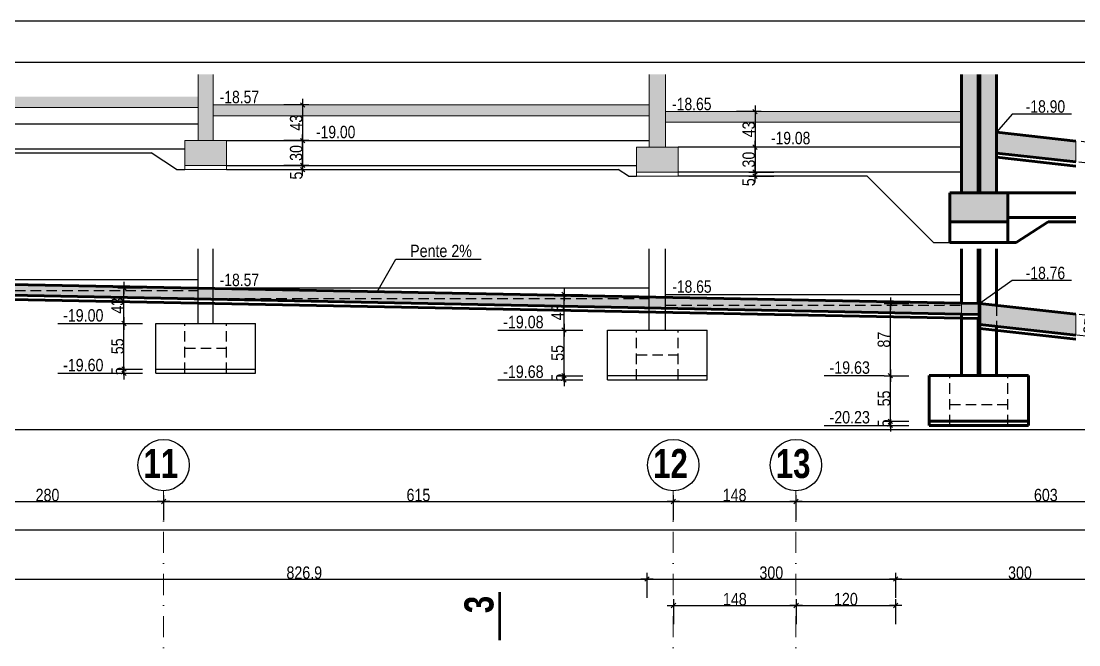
# Model space of a CAD drawing. Header units: centimetres. Extents: x -40 to 58779, y 2083 to 6283.
# Drawn here: x 53607 to 54883, y 5530 to 6283 of the extents above; entities that cross this region are included whole.
import ezdxf
from ezdxf.enums import TextEntityAlignment as Align

# ---------------------------------------------------------------- set-up
doc = ezdxf.new("R2010")
doc.units = ezdxf.units.CM
doc.header["$PDMODE"] = 1
doc.header["$PDSIZE"] = -2
doc.linetypes.add('CACHEX2', pattern=[19.05, 12.7, -6.35])
doc.linetypes.add('TIRETPTX2', pattern=[50.8, 25.4, -12.7, 0, -12.7])
for name, color, linetype in [('01_cote_gen', 4, 'Continuous'), ('01_linteaux', 2, 'Continuous'), ('01_poch_BN', 9, 'Continuous'), ('01_texte', 230, 'Continuous'), ('AA_COTES', 2, 'Continuous')]:
    doc.layers.add(name, color=color, linetype=linetype)
doc.layers.add('01_murs_coup', color=5, linetype='Continuous', lineweight=60)
doc.layers.add('01_tram_axes', color=2, linetype='TIRETPTX2', lineweight=9)
doc.styles.add('Arial Narrow', font='ARIALN.TTF')
doc.styles.add('impact', font='impact.ttf')
doc.styles.add('MATTE_TXT', font='arial.ttf')
doc.styles.add('STYLE2', font='ARIALN.TTF')
doc.dimstyles.new('JB50', dxfattribs={"dimscale": 0.1, "dimtxt": 150, "dimasz": 15, "dimexe": 0.1, "dimexo": 0.1, "dimgap": 0.09, "dimtad": 1, "dimdec": 1, "dimdsep": 46, "dimtxsty": 'STYLE2', "dimblk1": 'BOND_G', "dimblk2": 'BOND_D', "dimsah": 1, "dimcen": 1.5, "dimdle": 0.01, "dimse1": 1, "dimse2": 1, "dimclrd": 4, "dimclre": 2, "dimclrt": 6, "dimazin": 2, "dimtfac": 2.333333, "dimtdec": 1, "dimtix": 1, "dimtmove": 2, "dimatfit": 3, "dimldrblk": 'BOND_G', "dimfxl": 1, "dimtolj": 1, "dimtzin": 0, "dimarcsym": 0})

# ---------------------------------------------------------------- blocks, each defined once
blk = doc.blocks.new('BOND_G')
at = {"layer": 'AA_COTES', "color": 0}
for p, q in [((0, -5), (0, 15)), ((5, 0), (-5, 0)), ((1.77, 1.77), (-1.77, -1.77))]:
    blk.add_line(p, q, dxfattribs=at)
blk = doc.blocks.new('BOND_D')
at = {"layer": 'AA_COTES', "color": 0}
for p, q in [((5, 0), (-5, 0)), ((-1.77, -1.77), (1.77, 1.77)), ((0, 5), (0, -15))]:
    blk.add_line(p, q, dxfattribs=at)
blk = doc.blocks.new('*D1474')
at = {"layer": '01_cote_gen', "color": 4, "lineweight": -2, "transparency": 16777216}
blk.add_line((54395.4, 5703), (54540.4, 5703), dxfattribs=at)
at = {"layer": 'Defpoints', "color": 0, "lineweight": 0, "transparency": 16777216}
for p in [(54541.9, 5703), (54393.9, 5670.6), (54541.9, 5670.6)]:
    blk.add_point(p, dxfattribs=at)
at = {"layer": '01_cote_gen', "color": 4, "lineweight": -2, "transparency": 16777216, "xscale": 1.5, "yscale": 1.5, "zscale": 1.5, "rotation": 180}
blk.add_blockref('BOND_G', (54393.9, 5703), dxfattribs=at)
at = {"layer": '01_cote_gen', "color": 4, "lineweight": -2, "transparency": 16777216, "xscale": 1.5, "yscale": 1.5, "zscale": 1.5}
blk.add_blockref('BOND_D', (54541.9, 5703), dxfattribs=at)
at = {"layer": '01_cote_gen', "color": 6, "transparency": 16777216, "insert": (54467.9, 5710.7), "char_height": 15, "attachment_point": 5, "style": 'STYLE2'}
blk.add_mtext('\\A1;148', dxfattribs=at)
blk = doc.blocks.new('*D1475')
at = {"layer": '01_cote_gen', "color": 4, "lineweight": -2, "transparency": 16777216}
blk.add_line((53780.4, 5703), (54392.4, 5703), dxfattribs=at)
at = {"layer": 'Defpoints', "color": 0, "lineweight": 0, "transparency": 16777216}
for p in [(54393.9, 5703), (53778.9, 5623.7), (54393.9, 5600.1)]:
    blk.add_point(p, dxfattribs=at)
at = {"layer": '01_cote_gen', "color": 4, "lineweight": -2, "transparency": 16777216, "xscale": 1.5, "yscale": 1.5, "zscale": 1.5, "rotation": 180}
blk.add_blockref('BOND_G', (53778.9, 5703), dxfattribs=at)
at = {"layer": '01_cote_gen', "color": 4, "lineweight": -2, "transparency": 16777216, "xscale": 1.5, "yscale": 1.5, "zscale": 1.5}
blk.add_blockref('BOND_D', (54393.9, 5703), dxfattribs=at)
at = {"layer": '01_cote_gen', "color": 6, "transparency": 16777216, "insert": (54086.4, 5710.7), "char_height": 15, "attachment_point": 5, "style": 'STYLE2'}
blk.add_mtext('\\A1;615', dxfattribs=at)
blk = doc.blocks.new('*D1476')
at = {"layer": '01_cote_gen', "color": 4, "lineweight": -2, "transparency": 16777216}
blk.add_line((53500.4, 5703), (53777.4, 5703), dxfattribs=at)
at = {"layer": 'Defpoints', "color": 0, "lineweight": 0, "transparency": 16777216}
for p in [(53778.9, 5703), (53498.9, 5628.5), (53778.9, 5628.5)]:
    blk.add_point(p, dxfattribs=at)
at = {"layer": '01_cote_gen', "color": 4, "lineweight": -2, "transparency": 16777216, "xscale": 1.5, "yscale": 1.5, "zscale": 1.5, "rotation": 180}
blk.add_blockref('BOND_G', (53498.9, 5703), dxfattribs=at)
at = {"layer": '01_cote_gen', "color": 4, "lineweight": -2, "transparency": 16777216, "xscale": 1.5, "yscale": 1.5, "zscale": 1.5}
blk.add_blockref('BOND_D', (53778.9, 5703), dxfattribs=at)
at = {"layer": '01_cote_gen', "color": 6, "transparency": 16777216, "insert": (53638.9, 5710.7), "char_height": 15, "attachment_point": 5, "style": 'STYLE2'}
blk.add_mtext('\\A1;280', dxfattribs=at)
blk = doc.blocks.new('*D1479')
at = {"layer": '01_cote_gen', "color": 4, "lineweight": -2, "transparency": 16777216}
blk.add_line((54543.4, 5703), (55143.4, 5703), dxfattribs=at)
at = {"layer": 'Defpoints', "color": 0, "lineweight": 0, "transparency": 16777216}
for p in [(55144.9, 5703), (55144.9, 5703), (54541.9, 5680.5)]:
    blk.add_point(p, dxfattribs=at)
at = {"layer": '01_cote_gen', "color": 4, "lineweight": -2, "transparency": 16777216, "xscale": 1.5, "yscale": 1.5, "zscale": 1.5, "rotation": 180}
blk.add_blockref('BOND_G', (54541.9, 5703), dxfattribs=at)
at = {"layer": '01_cote_gen', "color": 4, "lineweight": -2, "transparency": 16777216, "xscale": 1.5, "yscale": 1.5, "zscale": 1.5}
blk.add_blockref('BOND_D', (55144.9, 5703), dxfattribs=at)
at = {"layer": '01_cote_gen', "color": 6, "transparency": 16777216, "insert": (54843.4, 5710.7), "char_height": 15, "attachment_point": 5, "style": 'STYLE2'}
blk.add_mtext('\\A1;603', dxfattribs=at)
blk = doc.blocks.new('*D1487')
at = {"layer": '01_cote_gen', "color": 4, "lineweight": -2, "transparency": 16777216}
blk.add_line((51553.7, 5668.6), (55151.4, 5668.6), dxfattribs=at)
at = {"layer": 'Defpoints', "color": 0, "lineweight": 0, "transparency": 16777216}
for p in [(55152.9, 5668.6), (51552.2, 5480.7), (55152.9, 5479.6)]:
    blk.add_point(p, dxfattribs=at)
at = {"layer": '01_cote_gen', "color": 4, "lineweight": -2, "transparency": 16777216, "xscale": 1.5, "yscale": 1.5, "zscale": 1.5, "rotation": 180}
blk.add_blockref('BOND_G', (51552.2, 5668.6), dxfattribs=at)
at = {"layer": '01_cote_gen', "color": 4, "lineweight": -2, "transparency": 16777216, "xscale": 1.5, "yscale": 1.5, "zscale": 1.5}
blk.add_blockref('BOND_D', (55152.9, 5668.6), dxfattribs=at)
at = {"layer": '01_cote_gen', "color": 6, "lineweight": 0, "transparency": 16777216, "insert": (53352.5, 5676.3), "char_height": 15, "attachment_point": 5, "style": 'STYLE2'}
blk.add_mtext('\\A1;3600.7', dxfattribs=at)
blk = doc.blocks.new('*D1510')
at = {"layer": '01_cote_gen', "color": 4, "lineweight": -2, "transparency": 16777216}
blk.add_line((53536.8, 5609.3), (54360.7, 5609.3), dxfattribs=at)
at = {"layer": 'Defpoints', "color": 0, "lineweight": 0, "transparency": 16777216}
for p in [(54362.2, 5609.3), (53535.3, 5431.1), (54362.2, 5396.5)]:
    blk.add_point(p, dxfattribs=at)
at = {"layer": '01_cote_gen', "color": 4, "lineweight": -2, "transparency": 16777216, "xscale": 1.5, "yscale": 1.5, "zscale": 1.5, "rotation": 180}
blk.add_blockref('BOND_G', (53535.3, 5609.3), dxfattribs=at)
at = {"layer": '01_cote_gen', "color": 4, "lineweight": -2, "transparency": 16777216, "xscale": 1.5, "yscale": 1.5, "zscale": 1.5}
blk.add_blockref('BOND_D', (54362.2, 5609.3), dxfattribs=at)
at = {"layer": '01_cote_gen', "color": 6, "transparency": 16777216, "insert": (53948.7, 5617), "char_height": 15, "attachment_point": 5, "style": 'STYLE2'}
blk.add_mtext('\\A1;826.9', dxfattribs=at)
blk = doc.blocks.new('*D1511')
at = {"layer": '01_cote_gen', "color": 4, "lineweight": -2, "transparency": 16777216}
blk.add_line((54363.7, 5609.3), (54660.7, 5609.3), dxfattribs=at)
at = {"layer": 'Defpoints', "color": 0, "lineweight": 0, "transparency": 16777216}
for p in [(54362.2, 5618.6), (54662.2, 5609.3), (54662.2, 5448.5)]:
    blk.add_point(p, dxfattribs=at)
at = {"layer": '01_cote_gen', "color": 4, "lineweight": -2, "transparency": 16777216, "xscale": 1.5, "yscale": 1.5, "zscale": 1.5, "rotation": 180}
blk.add_blockref('BOND_G', (54362.2, 5609.3), dxfattribs=at)
at = {"layer": '01_cote_gen', "color": 4, "lineweight": -2, "transparency": 16777216, "xscale": 1.5, "yscale": 1.5, "zscale": 1.5}
blk.add_blockref('BOND_D', (54662.2, 5609.3), dxfattribs=at)
at = {"layer": '01_cote_gen', "color": 6, "transparency": 16777216, "insert": (54512.2, 5617), "char_height": 15, "attachment_point": 5, "style": 'STYLE2'}
blk.add_mtext('\\A1;300', dxfattribs=at)
blk = doc.blocks.new('*D1512')
at = {"layer": '01_cote_gen', "color": 4, "lineweight": -2, "transparency": 16777216}
blk.add_line((54663.7, 5609.3), (54960.7, 5609.3), dxfattribs=at)
at = {"layer": 'Defpoints', "color": 0, "lineweight": 0, "transparency": 16777216}
for p in [(54662.2, 5618.7), (54962.2, 5609.3), (54962.2, 5425.5)]:
    blk.add_point(p, dxfattribs=at)
at = {"layer": '01_cote_gen', "color": 4, "lineweight": -2, "transparency": 16777216, "xscale": 1.5, "yscale": 1.5, "zscale": 1.5, "rotation": 180}
blk.add_blockref('BOND_G', (54662.2, 5609.3), dxfattribs=at)
at = {"layer": '01_cote_gen', "color": 4, "lineweight": -2, "transparency": 16777216, "xscale": 1.5, "yscale": 1.5, "zscale": 1.5}
blk.add_blockref('BOND_D', (54962.2, 5609.3), dxfattribs=at)
at = {"layer": '01_cote_gen', "color": 6, "transparency": 16777216, "insert": (54812.2, 5617), "char_height": 15, "attachment_point": 5, "style": 'STYLE2'}
blk.add_mtext('\\A1;300', dxfattribs=at)
blk = doc.blocks.new('*D1513')
at = {"layer": '01_cote_gen', "color": 4, "lineweight": -2, "transparency": 16777216}
blk.add_line((54395.7, 5577.4), (54540.7, 5577.4), dxfattribs=at)
at = {"layer": 'Defpoints', "color": 0, "lineweight": 0, "transparency": 16777216}
for p in [(54542.2, 5577.4), (54394.2, 5574.7), (54542.2, 5565.2)]:
    blk.add_point(p, dxfattribs=at)
at = {"layer": '01_cote_gen', "color": 4, "lineweight": -2, "transparency": 16777216, "xscale": 1.5, "yscale": 1.5, "zscale": 1.5, "rotation": 180}
blk.add_blockref('BOND_G', (54394.2, 5577.4), dxfattribs=at)
at = {"layer": '01_cote_gen', "color": 4, "lineweight": -2, "transparency": 16777216, "xscale": 1.5, "yscale": 1.5, "zscale": 1.5}
blk.add_blockref('BOND_D', (54542.2, 5577.4), dxfattribs=at)
at = {"layer": '01_cote_gen', "color": 6, "transparency": 16777216, "insert": (54468.2, 5585), "char_height": 15, "attachment_point": 5, "style": 'STYLE2'}
blk.add_mtext('\\A1;148', dxfattribs=at)
blk = doc.blocks.new('*D1514')
at = {"layer": '01_cote_gen', "color": 4, "lineweight": -2, "transparency": 16777216}
blk.add_line((54543.7, 5577.4), (54660.7, 5577.4), dxfattribs=at)
at = {"layer": 'Defpoints', "color": 0, "lineweight": 0, "transparency": 16777216}
for p in [(54662.2, 5577.4), (54542.2, 5566.5), (54662.2, 5566.5)]:
    blk.add_point(p, dxfattribs=at)
at = {"layer": '01_cote_gen', "color": 4, "lineweight": -2, "transparency": 16777216, "xscale": 1.5, "yscale": 1.5, "zscale": 1.5, "rotation": 180}
blk.add_blockref('BOND_G', (54542.2, 5577.4), dxfattribs=at)
at = {"layer": '01_cote_gen', "color": 4, "lineweight": -2, "transparency": 16777216, "xscale": 1.5, "yscale": 1.5, "zscale": 1.5}
blk.add_blockref('BOND_D', (54662.2, 5577.4), dxfattribs=at)
at = {"layer": '01_cote_gen', "color": 6, "transparency": 16777216, "insert": (54602.2, 5585), "char_height": 15, "attachment_point": 5, "style": 'STYLE2'}
blk.add_mtext('\\A1;120', dxfattribs=at)
blk = doc.blocks.new('*D1914')
at = {"layer": '01_cote_gen', "color": 4, "lineweight": -2, "ltscale": 0.2, "transparency": 16777216}
blk.add_line((54905.6, 5924.7), (54903.2, 5902.9), dxfattribs=at)
at = {"layer": 'Defpoints', "color": 0, "lineweight": 0, "ltscale": 0.2, "transparency": 16777216}
for p in [(54864.8, 5930.8), (54862, 5905.9), (54903, 5901.4)]:
    blk.add_point(p, dxfattribs=at)
at = {"layer": '01_cote_gen', "color": 4, "lineweight": -2, "ltscale": 0.2, "transparency": 16777216, "xscale": 1.5, "yscale": 1.5, "zscale": 1.5}
for name, p, rotation in [('BOND_G', (54905.8, 5926.2), 83.69581806512765), ('BOND_D', (54903, 5901.4), 263.6958180651276)]:
    blk.add_blockref(name, p, dxfattribs=dict(at, rotation=rotation))
at = {"layer": '01_cote_gen', "color": 6, "lineweight": 0, "ltscale": 0.2, "transparency": 16777216, "insert": (54896.8, 5914.7), "char_height": 15, "attachment_point": 5, "rotation": 83.6958, "style": 'STYLE2'}
blk.add_mtext('\\A1;25', dxfattribs=at)
blk = doc.blocks.new('*D1897')
at = {"layer": '01_cote_gen', "color": 4, "lineweight": -2, "ltscale": 0.2, "transparency": 16777216}
blk.add_line((54655.8, 5856.4), (54655.8, 5940.4), dxfattribs=at)
at = {"layer": 'Defpoints', "color": 0, "lineweight": 0, "ltscale": 0.2, "transparency": 16777216}
for p in [(54655.8, 5941.9), (54751.7, 5941.9), (54682.1, 5854.9)]:
    blk.add_point(p, dxfattribs=at)
at = {"layer": '01_cote_gen', "color": 4, "lineweight": -2, "ltscale": 0.2, "transparency": 16777216, "xscale": 1.5, "yscale": 1.5, "zscale": 1.5}
for name, p, rotation in [('BOND_D', (54655.8, 5941.9), 90), ('BOND_G', (54655.8, 5854.9), 270)]:
    blk.add_blockref(name, p, dxfattribs=dict(at, rotation=rotation))
at = {"layer": '01_cote_gen', "color": 6, "lineweight": 0, "ltscale": 0.2, "transparency": 16777216, "insert": (54648.1, 5898.4), "char_height": 15, "attachment_point": 5, "rotation": 90, "style": 'STYLE2'}
blk.add_mtext('\\A1;87', dxfattribs=at)
blk = doc.blocks.new('*D1898')
at = {"layer": '01_cote_gen', "color": 4, "lineweight": -2, "ltscale": 0.2, "transparency": 16777216}
blk.add_line((54655.8, 5801.4), (54655.8, 5853.4), dxfattribs=at)
at = {"layer": 'Defpoints', "color": 0, "lineweight": 0, "ltscale": 0.2, "transparency": 16777216}
for p in [(54655.8, 5854.9), (54671.8, 5854.9), (54682.1, 5799.9)]:
    blk.add_point(p, dxfattribs=at)
at = {"layer": '01_cote_gen', "color": 4, "lineweight": -2, "ltscale": 0.2, "transparency": 16777216, "xscale": 1.5, "yscale": 1.5, "zscale": 1.5}
for name, p, rotation in [('BOND_D', (54655.8, 5854.9), 90), ('BOND_G', (54655.8, 5799.9), 270)]:
    blk.add_blockref(name, p, dxfattribs=dict(at, rotation=rotation))
at = {"layer": '01_cote_gen', "color": 6, "lineweight": 0, "ltscale": 0.2, "transparency": 16777216, "insert": (54648.2, 5827.4), "char_height": 15, "attachment_point": 5, "rotation": 90, "style": 'STYLE2'}
blk.add_mtext('\\A1;55', dxfattribs=at)
blk = doc.blocks.new('*D1899')
at = {"layer": '01_cote_gen', "color": 4, "lineweight": -2, "ltscale": 0.2, "transparency": 16777216}
for p, q in [((54655.8, 5801.4), (54655.8, 5802.9)), ((54655.8, 5799.9), (54655.8, 5794.9)), ((54655.8, 5793.4), (54655.8, 5791.9))]:
    blk.add_line(p, q, dxfattribs=at)
at = {"layer": 'Defpoints', "color": 0, "lineweight": 0, "ltscale": 0.2, "transparency": 16777216}
for p in [(54655.8, 5794.9), (54702.7, 5799.9), (54702.7, 5794.9)]:
    blk.add_point(p, dxfattribs=at)
at = {"layer": '01_cote_gen', "color": 4, "lineweight": -2, "ltscale": 0.2, "transparency": 16777216, "xscale": 1.5, "yscale": 1.5, "zscale": 1.5}
for name, p, rotation in [('BOND_G', (54655.8, 5799.9), 270), ('BOND_D', (54655.8, 5794.9), 90)]:
    blk.add_blockref(name, p, dxfattribs=dict(at, rotation=rotation))
at = {"layer": '01_cote_gen', "color": 6, "lineweight": 0, "ltscale": 0.2, "transparency": 16777216, "insert": (54648.2, 5797.4), "char_height": 15, "attachment_point": 5, "rotation": 90, "style": 'STYLE2'}
blk.add_mtext('\\A1;5', dxfattribs=at)
blk = doc.blocks.new('*D1908')
at = {"layer": '01_cote_gen', "color": 4, "lineweight": -2, "ltscale": 0.2, "transparency": 16777216}
blk.add_line((53731.1, 5919.4), (53731.1, 5959.4), dxfattribs=at)
at = {"layer": 'Defpoints', "color": 0, "lineweight": 0, "ltscale": 0.2, "transparency": 16777216}
for p in [(53731.1, 5960.9), (53913.2, 5960.9), (53846.9, 5917.9)]:
    blk.add_point(p, dxfattribs=at)
at = {"layer": '01_cote_gen', "color": 4, "lineweight": -2, "ltscale": 0.2, "transparency": 16777216, "xscale": 1.5, "yscale": 1.5, "zscale": 1.5}
for name, p, rotation in [('BOND_D', (53731.1, 5960.9), 90), ('BOND_G', (53731.1, 5917.9), 270)]:
    blk.add_blockref(name, p, dxfattribs=dict(at, rotation=rotation))
at = {"layer": '01_cote_gen', "color": 6, "lineweight": 0, "ltscale": 0.2, "transparency": 16777216, "insert": (53723.4, 5939.4), "char_height": 15, "attachment_point": 5, "rotation": 90, "style": 'STYLE2'}
blk.add_mtext('\\A1;43', dxfattribs=at)
blk = doc.blocks.new('*D1909')
at = {"layer": '01_cote_gen', "color": 4, "lineweight": -2, "ltscale": 0.2, "transparency": 16777216}
blk.add_line((53731.1, 5864.4), (53731.1, 5916.4), dxfattribs=at)
at = {"layer": 'Defpoints', "color": 0, "lineweight": 0, "ltscale": 0.2, "transparency": 16777216}
for p in [(53731.1, 5917.9), (53769.7, 5917.9), (53769.7, 5862.9)]:
    blk.add_point(p, dxfattribs=at)
at = {"layer": '01_cote_gen', "color": 4, "lineweight": -2, "ltscale": 0.2, "transparency": 16777216, "xscale": 1.5, "yscale": 1.5, "zscale": 1.5}
for name, p, rotation in [('BOND_D', (53731.1, 5917.9), 90), ('BOND_G', (53731.1, 5862.9), 270)]:
    blk.add_blockref(name, p, dxfattribs=dict(at, rotation=rotation))
at = {"layer": '01_cote_gen', "color": 6, "lineweight": 0, "ltscale": 0.2, "transparency": 16777216, "insert": (53723.4, 5890.4), "char_height": 15, "attachment_point": 5, "rotation": 90, "style": 'STYLE2'}
blk.add_mtext('\\A1;55', dxfattribs=at)
blk = doc.blocks.new('*D1910')
at = {"layer": '01_cote_gen', "color": 4, "lineweight": -2, "ltscale": 0.2, "transparency": 16777216}
for p, q in [((53731.1, 5864.4), (53731.1, 5865.9)), ((53731.1, 5862.9), (53731.1, 5857.9)), ((53731.1, 5856.4), (53731.1, 5854.9))]:
    blk.add_line(p, q, dxfattribs=at)
at = {"layer": 'Defpoints', "color": 0, "lineweight": 0, "ltscale": 0.2, "transparency": 16777216}
for p in [(53731.1, 5857.9), (53769.7, 5862.9), (53769.7, 5857.9)]:
    blk.add_point(p, dxfattribs=at)
at = {"layer": '01_cote_gen', "color": 4, "lineweight": -2, "ltscale": 0.2, "transparency": 16777216, "xscale": 1.5, "yscale": 1.5, "zscale": 1.5}
for name, p, rotation in [('BOND_G', (53731.1, 5862.9), 270), ('BOND_D', (53731.1, 5857.9), 90)]:
    blk.add_blockref(name, p, dxfattribs=dict(at, rotation=rotation))
at = {"layer": '01_cote_gen', "color": 6, "lineweight": 0, "ltscale": 0.2, "transparency": 16777216, "insert": (53723.4, 5860.4), "char_height": 15, "attachment_point": 5, "rotation": 90, "style": 'STYLE2'}
blk.add_mtext('\\A1;5', dxfattribs=at)
blk = doc.blocks.new('*D1911')
at = {"layer": '01_cote_gen', "color": 4, "lineweight": -2, "ltscale": 0.2, "transparency": 16777216}
blk.add_line((54262.1, 5911.4), (54262.1, 5951.4), dxfattribs=at)
at = {"layer": 'Defpoints', "color": 0, "lineweight": 0, "ltscale": 0.2, "transparency": 16777216}
for p in [(54262.1, 5952.9), (54384.7, 5952.9), (54410.1, 5909.9)]:
    blk.add_point(p, dxfattribs=at)
at = {"layer": '01_cote_gen', "color": 4, "lineweight": -2, "ltscale": 0.2, "transparency": 16777216, "xscale": 1.5, "yscale": 1.5, "zscale": 1.5}
for name, p, rotation in [('BOND_D', (54262.1, 5952.9), 90), ('BOND_G', (54262.1, 5909.9), 270)]:
    blk.add_blockref(name, p, dxfattribs=dict(at, rotation=rotation))
at = {"layer": '01_cote_gen', "color": 6, "lineweight": 0, "ltscale": 0.2, "transparency": 16777216, "insert": (54254.4, 5931.4), "char_height": 15, "attachment_point": 5, "rotation": 90, "style": 'STYLE2'}
blk.add_mtext('\\A1;43', dxfattribs=at)
blk = doc.blocks.new('*D1912')
at = {"layer": '01_cote_gen', "color": 4, "lineweight": -2, "ltscale": 0.2, "transparency": 16777216}
blk.add_line((54262.1, 5856.4), (54262.1, 5908.4), dxfattribs=at)
at = {"layer": 'Defpoints', "color": 0, "lineweight": 0, "ltscale": 0.2, "transparency": 16777216}
for p in [(54262.1, 5909.9), (54314.7, 5909.9), (54314.7, 5854.9)]:
    blk.add_point(p, dxfattribs=at)
at = {"layer": '01_cote_gen', "color": 4, "lineweight": -2, "ltscale": 0.2, "transparency": 16777216, "xscale": 1.5, "yscale": 1.5, "zscale": 1.5}
for name, p, rotation in [('BOND_D', (54262.1, 5909.9), 90), ('BOND_G', (54262.1, 5854.9), 270)]:
    blk.add_blockref(name, p, dxfattribs=dict(at, rotation=rotation))
at = {"layer": '01_cote_gen', "color": 6, "lineweight": 0, "ltscale": 0.2, "transparency": 16777216, "insert": (54254.4, 5882.4), "char_height": 15, "attachment_point": 5, "rotation": 90, "style": 'STYLE2'}
blk.add_mtext('\\A1;55', dxfattribs=at)
blk = doc.blocks.new('*D1913')
at = {"layer": '01_cote_gen', "color": 4, "lineweight": -2, "ltscale": 0.2, "transparency": 16777216}
for p, q in [((54262.1, 5856.4), (54262.1, 5857.9)), ((54262.1, 5854.9), (54262.1, 5849.9)), ((54262.1, 5848.4), (54262.1, 5846.9))]:
    blk.add_line(p, q, dxfattribs=at)
at = {"layer": 'Defpoints', "color": 0, "lineweight": 0, "ltscale": 0.2, "transparency": 16777216}
for p in [(54262.1, 5849.9), (54324.8, 5854.9), (54324.8, 5849.9)]:
    blk.add_point(p, dxfattribs=at)
at = {"layer": '01_cote_gen', "color": 4, "lineweight": -2, "ltscale": 0.2, "transparency": 16777216, "xscale": 1.5, "yscale": 1.5, "zscale": 1.5}
for name, p, rotation in [('BOND_G', (54262.1, 5854.9), 270), ('BOND_D', (54262.1, 5849.9), 90)]:
    blk.add_blockref(name, p, dxfattribs=dict(at, rotation=rotation))
at = {"layer": '01_cote_gen', "color": 6, "lineweight": 0, "ltscale": 0.2, "transparency": 16777216, "insert": (54254.4, 5852.4), "char_height": 15, "attachment_point": 5, "rotation": 90, "style": 'STYLE2'}
blk.add_mtext('\\A1;5', dxfattribs=at)
blk = doc.blocks.new('*D1906')
at = {"layer": '01_cote_gen', "color": 4, "lineweight": -2, "ltscale": 0.2, "transparency": 16777216}
blk.add_line((54908.1, 6133.6), (54905.7, 6111.7), dxfattribs=at)
at = {"layer": 'Defpoints', "color": 0, "lineweight": 0, "ltscale": 0.2, "transparency": 16777216}
for p in [(54867.3, 6139.6), (54864.6, 6114.7), (54905.6, 6110.2)]:
    blk.add_point(p, dxfattribs=at)
at = {"layer": '01_cote_gen', "color": 4, "lineweight": -2, "ltscale": 0.2, "transparency": 16777216, "xscale": 1.5, "yscale": 1.5, "zscale": 1.5}
for name, p, rotation in [('BOND_G', (54908.3, 6135), 83.69581806512765), ('BOND_D', (54905.6, 6110.2), 263.6958180651276)]:
    blk.add_blockref(name, p, dxfattribs=dict(at, rotation=rotation))
at = {"layer": '01_cote_gen', "color": 6, "lineweight": 0, "ltscale": 0.2, "transparency": 16777216, "insert": (54899.3, 6123.5), "char_height": 15, "attachment_point": 5, "rotation": 83.6958, "style": 'STYLE2'}
blk.add_mtext('\\A1;25', dxfattribs=at)
blk = doc.blocks.new('*D1907')
at = {"layer": '01_cote_gen', "color": 4, "lineweight": -2, "ltscale": 0.2, "transparency": 16777216}
blk.add_line((54492.6, 6172.3), (54492.6, 6132.3), dxfattribs=at)
at = {"layer": 'Defpoints', "color": 0, "lineweight": 0, "ltscale": 0.2, "transparency": 16777216}
for p in [(54501.9, 6173.8), (54492.6, 6130.8), (54501.9, 6130.8)]:
    blk.add_point(p, dxfattribs=at)
at = {"layer": '01_cote_gen', "color": 4, "lineweight": -2, "ltscale": 0.2, "transparency": 16777216, "xscale": 1.5, "yscale": 1.5, "zscale": 1.5}
for name, p, rotation in [('BOND_G', (54492.6, 6173.8), 90), ('BOND_D', (54492.6, 6130.8), 270)]:
    blk.add_blockref(name, p, dxfattribs=dict(at, rotation=rotation))
at = {"layer": '01_cote_gen', "color": 6, "lineweight": 0, "ltscale": 0.2, "transparency": 16777216, "insert": (54485, 6152.3), "char_height": 15, "attachment_point": 5, "rotation": 90, "style": 'STYLE2'}
blk.add_mtext('\\A1;43', dxfattribs=at)
blk = doc.blocks.new('*D1916')
at = {"layer": '01_cote_gen', "color": 4, "lineweight": -2, "ltscale": 0.2, "transparency": 16777216}
blk.add_line((54492.6, 6129.3), (54492.6, 6102.3), dxfattribs=at)
at = {"layer": 'Defpoints', "color": 0, "lineweight": 0, "ltscale": 0.2, "transparency": 16777216}
for p in [(54500.1, 6130.8), (54492.6, 6100.8), (54502, 6100.8)]:
    blk.add_point(p, dxfattribs=at)
at = {"layer": '01_cote_gen', "color": 4, "lineweight": -2, "ltscale": 0.2, "transparency": 16777216, "xscale": 1.5, "yscale": 1.5, "zscale": 1.5}
for name, p, rotation in [('BOND_G', (54492.6, 6130.8), 90), ('BOND_D', (54492.6, 6100.8), 270)]:
    blk.add_blockref(name, p, dxfattribs=dict(at, rotation=rotation))
at = {"layer": '01_cote_gen', "color": 6, "lineweight": 0, "ltscale": 0.2, "transparency": 16777216, "insert": (54485, 6115.8), "char_height": 15, "attachment_point": 5, "rotation": 90, "style": 'STYLE2'}
blk.add_mtext('\\A1;30', dxfattribs=at)
blk = doc.blocks.new('*D1917')
at = {"layer": '01_cote_gen', "color": 4, "lineweight": -2, "ltscale": 0.2, "transparency": 16777216}
blk.add_line((54492.6, 6097.3), (54492.6, 6099.3), dxfattribs=at)
at = {"layer": 'Defpoints', "color": 0, "lineweight": 0, "ltscale": 0.2, "transparency": 16777216}
for p in [(54492.6, 6100.8), (54499.6, 6100.8), (54512, 6095.8)]:
    blk.add_point(p, dxfattribs=at)
at = {"layer": '01_cote_gen', "color": 4, "lineweight": -2, "ltscale": 0.2, "transparency": 16777216, "xscale": 1.5, "yscale": 1.5, "zscale": 1.5}
for name, p, rotation in [('BOND_D', (54492.6, 6100.8), 90), ('BOND_G', (54492.6, 6095.8), 270)]:
    blk.add_blockref(name, p, dxfattribs=dict(at, rotation=rotation))
at = {"layer": '01_cote_gen', "color": 6, "lineweight": 0, "ltscale": 0.2, "transparency": 16777216, "insert": (54485, 6088.5), "char_height": 15, "attachment_point": 5, "rotation": 90, "style": 'STYLE2'}
blk.add_mtext('\\A1;5', dxfattribs=at)
blk = doc.blocks.new('*D1900')
at = {"layer": '01_cote_gen', "color": 4, "lineweight": -2, "ltscale": 0.2, "transparency": 16777216}
blk.add_line((53946.6, 6180.3), (53946.6, 6140.3), dxfattribs=at)
at = {"layer": 'Defpoints', "color": 0, "lineweight": 0, "ltscale": 0.2, "transparency": 16777216}
for p in [(53955.9, 6181.8), (53946.6, 6138.8), (53955.9, 6138.8)]:
    blk.add_point(p, dxfattribs=at)
at = {"layer": '01_cote_gen', "color": 4, "lineweight": -2, "ltscale": 0.2, "transparency": 16777216, "xscale": 1.5, "yscale": 1.5, "zscale": 1.5}
for name, p, rotation in [('BOND_G', (53946.6, 6181.8), 90), ('BOND_D', (53946.6, 6138.8), 270)]:
    blk.add_blockref(name, p, dxfattribs=dict(at, rotation=rotation))
at = {"layer": '01_cote_gen', "color": 6, "lineweight": 0, "ltscale": 0.2, "transparency": 16777216, "insert": (53939, 6160.3), "char_height": 15, "attachment_point": 5, "rotation": 90, "style": 'STYLE2'}
blk.add_mtext('\\A1;43', dxfattribs=at)
blk = doc.blocks.new('*D1901')
at = {"layer": '01_cote_gen', "color": 4, "lineweight": -2, "ltscale": 0.2, "transparency": 16777216}
blk.add_line((53946.6, 6137.3), (53946.6, 6110.3), dxfattribs=at)
at = {"layer": 'Defpoints', "color": 0, "lineweight": 0, "ltscale": 0.2, "transparency": 16777216}
for p in [(53954.1, 6138.8), (53946.6, 6108.8), (53956, 6108.8)]:
    blk.add_point(p, dxfattribs=at)
at = {"layer": '01_cote_gen', "color": 4, "lineweight": -2, "ltscale": 0.2, "transparency": 16777216, "xscale": 1.5, "yscale": 1.5, "zscale": 1.5}
for name, p, rotation in [('BOND_G', (53946.6, 6138.8), 90), ('BOND_D', (53946.6, 6108.8), 270)]:
    blk.add_blockref(name, p, dxfattribs=dict(at, rotation=rotation))
at = {"layer": '01_cote_gen', "color": 6, "lineweight": 0, "ltscale": 0.2, "transparency": 16777216, "insert": (53939, 6123.8), "char_height": 15, "attachment_point": 5, "rotation": 90, "style": 'STYLE2'}
blk.add_mtext('\\A1;30', dxfattribs=at)
blk = doc.blocks.new('*D1902')
at = {"layer": '01_cote_gen', "color": 4, "lineweight": -2, "ltscale": 0.2, "transparency": 16777216}
blk.add_line((53946.6, 6105.3), (53946.6, 6107.3), dxfattribs=at)
at = {"layer": 'Defpoints', "color": 0, "lineweight": 0, "ltscale": 0.2, "transparency": 16777216}
for p in [(53946.6, 6108.8), (53953.6, 6108.8), (53953.6, 6103.8)]:
    blk.add_point(p, dxfattribs=at)
at = {"layer": '01_cote_gen', "color": 4, "lineweight": -2, "ltscale": 0.2, "transparency": 16777216, "xscale": 1.5, "yscale": 1.5, "zscale": 1.5}
for name, p, rotation in [('BOND_D', (53946.6, 6108.8), 90), ('BOND_G', (53946.6, 6103.8), 270)]:
    blk.add_blockref(name, p, dxfattribs=dict(at, rotation=rotation))
at = {"layer": '01_cote_gen', "color": 6, "lineweight": 0, "ltscale": 0.2, "transparency": 16777216, "insert": (53939, 6096.5), "char_height": 15, "attachment_point": 5, "rotation": 90, "style": 'STYLE2'}
blk.add_mtext('\\A1;5', dxfattribs=at)

msp = doc.modelspace()

# ---------------------------------------------------------------- hatches: boundary and pattern name
at = {"layer": '01_poch_BN', "lineweight": 0, "ltscale": 0.2}
h = msp.add_hatch(color=256, dxfattribs=at)
h.dxf.hatch_style = 1
h.paths.add_polyline_path([(53309.7, 6158.81), (53259.7, 6158.81), (53259.7, 6128.81), (53309.7, 6128.81)])
h.paths.add_polyline_path([(53294.7, 6218.7), (53274.7, 6218.7), (53274.7, 6158.81), (53294.7, 6158.81)])
h.paths.add_polyline_path([(53274.7, 6191.81), (53243.31, 6191.81), (53243.31, 6178.81), (53274.7, 6178.81)])
h.paths.add_polyline_path([(53820.7, 6191.81), (53294.7, 6191.81), (53294.7, 6178.81), (53820.7, 6178.81)])
h = msp.add_hatch(color=256, dxfattribs=at)
h.dxf.hatch_style = 1
h.paths.add_polyline_path([(53854.7, 6138.81), (53804.7, 6138.81), (53804.7, 6108.81), (53854.7, 6108.81)])
h.paths.add_polyline_path([(53838.7, 6218.7), (53820.7, 6218.7), (53820.7, 6138.81), (53838.7, 6138.81)])
h.paths.add_polyline_path([(54364.7, 6181.81), (53838.7, 6181.81), (53838.7, 6168.81), (54364.7, 6168.81)])
h.paths.add_polyline_path([(54384.7, 6218.7), (54364.7, 6218.7), (54364.7, 6130.81), (54384.7, 6130.81)])
h.paths.add_polyline_path([(54399.7, 6130.81), (54349.7, 6130.81), (54349.7, 6100.81), (54399.7, 6100.81)])
h.paths.add_polyline_path([(54741.69, 6173.81), (54384.7, 6173.81), (54384.7, 6160.81), (54741.69, 6160.81)])
h.paths.add_polyline_path([(54761.69, 6218.7), (54741.69, 6218.7), (54741.69, 6075.81), (54761.69, 6075.81)])
h.paths.add_polyline_path([(54783.69, 6218.7), (54763.69, 6218.7), (54763.69, 6075.81), (54783.69, 6075.81)])
h.paths.add_polyline_path([(54879.42, 6138.24), (54783.69, 6148.81), (54783.69, 6123.66), (54879.42, 6113.09)])
h.paths.add_polyline_path([(54797.69, 6075.81), (54727.69, 6075.81), (54727.69, 6040.81), (54797.69, 6040.81)])
h = msp.add_hatch(color=256, dxfattribs=at)
h.dxf.hatch_style = 1
h.paths.add_polyline_path([(53274.7, 5970.94), (53197.11, 5970.94), (53197.11, 5957.94), (53274.7, 5957.94)])
h.paths.add_polyline_path([(53294.7, 5970.94), (53274.7, 5970.94), (53274.7, 5957.94), (53294.7, 5957.94)])
h.paths.add_polyline_path([(53294.7, 5970.94), (53294.7, 5957.93), (53820.7, 5947.54), (53820.7, 5960.54)])
h.paths.add_polyline_path([(53838.7, 5960.18), (53838.7, 5947.18), (54364.7, 5936.78), (54364.7, 5949.78)])
h.paths.add_polyline_path([(53838.7, 5960.18), (53820.7, 5960.54), (53820.7, 5947.54), (53838.7, 5947.18)])
h.paths.add_polyline_path([(54384.7, 5949.39), (54364.7, 5949.78), (54364.7, 5936.78), (54384.7, 5936.39)])
h.paths.add_polyline_path([(54741.69, 5942.33), (54384.7, 5949.39), (54384.7, 5936.39), (54741.69, 5929.33)])
h.paths.add_polyline_path([(54761.69, 5941.94), (54741.69, 5942.33), (54741.69, 5929.33), (54761.69, 5928.93)])
h.paths.add_polyline_path([(54879.42, 5929.15), (54763.69, 5941.94), (54763.69, 5916.78), (54879.42, 5904)])

# ---------------------------------------------------------------- linework, layer by layer
at = {"layer": '01_cote_gen'}
msp.add_line((58779.3, 6282.97), (51358.18, 6282.97), dxfattribs=at)
at = {"layer": '01_linteaux', "ltscale": 0.5}
for p, q in [((53309.7, 6158.81), (53820.7, 6158.81)), ((53854.7, 6138.81), (54364.7, 6138.81)), ((53309.7, 6128.81), (53804.7, 6128.81)), ((54741.69, 6130.81), (54399.7, 6130.81)), ((53309.7, 6123.81), (53763.81, 6123.81)), ((53794.7, 6103.81), (53763.81, 6123.81)), ((53794.7, 6103.81), (53804.7, 6103.81)), ((53854.7, 6108.81), (54349.7, 6108.81)), ((53854.7, 6103.81), (54327.34, 6103.81)), ((54339.7, 6095.81), (54327.34, 6103.81)), ((54741.69, 6100.81), (54399.7, 6100.81)), ((54339.7, 6095.81), (54349.7, 6095.81)), ((54627.69, 6095.81), (54399.7, 6095.81)), ((54707.69, 6015.81), (54627.69, 6095.81)), ((54707.69, 6015.81), (54727.69, 6015.81)), ((53820.7, 5917.94), (53820.7, 6008.18)), ((53838.7, 5917.94), (53838.7, 6008.18)), ((54364.7, 5909.94), (54364.7, 6008.18)), ((54384.7, 5909.94), (54384.7, 6008.18)), ((53294.7, 5970.94), (53820.7, 5970.94)), ((53838.7, 5960.94), (54364.7, 5960.94)), ((54384.7, 5952.94), (54741.69, 5952.94)), ((53769.7, 5857.94), (53769.7, 5917.94)), ((53769.7, 5917.94), (53889.7, 5917.94)), ((53889.7, 5857.94), (53889.7, 5917.94)), ((54314.7, 5849.94), (54314.7, 5909.94)), ((54314.7, 5909.94), (54434.7, 5909.94)), ((54434.7, 5849.94), (54434.7, 5909.94)), ((53769.7, 5862.94), (53889.7, 5862.94)), ((53769.7, 5857.94), (53889.7, 5857.94)), ((54314.7, 5854.94), (54434.7, 5854.94)), ((54314.7, 5849.94), (54434.7, 5849.94))]:
    msp.add_line(p, q, dxfattribs=at)
at = {"layer": '01_linteaux', "linetype": 'CACHEX2'}
for p, q in [((53294.7, 5957.94), (53820.7, 5957.94)), ((53838.7, 5947.94), (54364.7, 5947.94)), ((54384.7, 5939.94), (54741.69, 5939.94)), ((54783.69, 5940.05), (54783.69, 5914.57)), ((53804.7, 5857.94), (53804.7, 5917.94)), ((53854.7, 5857.94), (53854.7, 5917.94)), ((54349.7, 5849.94), (54349.7, 5909.94)), ((54399.7, 5849.94), (54399.7, 5909.94)), ((53804.7, 5887.94), (53854.7, 5887.94)), ((54349.7, 5879.94), (54399.7, 5879.94)), ((54727.69, 5794.94), (54727.69, 5854.94)), ((54797.69, 5794.94), (54797.69, 5854.94)), ((54727.69, 5819.94), (54797.69, 5819.94))]:
    msp.add_line(p, q, dxfattribs=at)
at = {"layer": '01_murs_coup', "lineweight": 18}
for p, q in [((53820.7, 6138.81), (53820.7, 6218.7)), ((53838.7, 6138.81), (53838.7, 6218.7)), ((54364.7, 6130.81), (54364.7, 6218.7)), ((54384.7, 6130.81), (54384.7, 6218.7)), ((53294.7, 6178.81), (53820.7, 6178.81)), ((53838.7, 6181.81), (54364.7, 6181.81)), ((53838.7, 6168.81), (54364.7, 6168.81)), ((54384.7, 6173.81), (54741.69, 6173.81)), ((54384.7, 6160.81), (54741.69, 6160.81)), ((53804.7, 6103.81), (53804.7, 6138.81)), ((53804.7, 6138.81), (53854.7, 6138.81)), ((53854.7, 6103.81), (53854.7, 6138.81)), ((54349.7, 6095.81), (54349.7, 6130.81)), ((54349.7, 6130.81), (54399.7, 6130.81)), ((54399.7, 6095.81), (54399.7, 6130.81)), ((53804.7, 6108.81), (53854.7, 6108.81)), ((53804.7, 6103.81), (53854.7, 6103.81)), ((54349.7, 6100.81), (54399.7, 6100.81)), ((54349.7, 6095.81), (54399.7, 6095.81)), ((54741.69, 5854.94), (54741.69, 6008.18)), ((54761.69, 5854.94), (54761.69, 6008.18))]:
    msp.add_line(p, q, dxfattribs=at)
at = {"layer": '01_murs_coup'}
for p, q in [((54741.69, 6218.7), (54741.69, 6075.81)), ((54761.69, 6218.7), (54761.69, 6075.81)), ((54763.69, 6075.81), (54763.69, 6218.7)), ((54783.69, 6218.7), (54783.69, 6075.81)), ((54879.42, 6138.24), (54783.69, 6148.81)), ((54879.42, 6113.09), (54783.69, 6123.66)), ((54879.42, 6108.06), (54783.69, 6118.63)), ((54727.69, 6015.81), (54727.69, 6075.81)), ((54727.69, 6075.81), (54797.69, 6075.81)), ((54797.69, 6015.81), (54797.69, 6075.81)), ((54727.69, 6040.81), (54797.69, 6040.81)), ((54797.69, 6015.81), (54727.69, 6015.81)), ((54761.69, 5941.94), (53294.7, 5970.94)), ((54761.69, 5923.93), (53294.35, 5952.94)), ((54761.57, 5928.94), (53294.57, 5957.94)), ((54879.42, 5929.15), (54763.69, 5941.94)), ((54763.69, 5941.94), (54763.69, 5911.75)), ((54879.42, 5904), (54763.69, 5916.78)), ((54879.42, 5898.97), (54763.69, 5911.75))]:
    msp.add_line(p, q, dxfattribs=at)
at = {"layer": '01_murs_coup', "color": 2, "ltscale": 2}
for p, q in [((54797.69, 6075.81), (54879.42, 6075.81)), ((54797.69, 6045.81), (54879.42, 6045.81)), ((54807.69, 6015.81), (54846.3, 6040.81)), ((54846.3, 6040.81), (54879.42, 6040.81)), ((54797.69, 6015.81), (54807.69, 6015.81)), ((54741.69, 6008.18), (54741.69, 5942.34)), ((54761.69, 6008.18), (54761.69, 5941.94)), ((54763.69, 5941.94), (54763.69, 6008.18)), ((54783.69, 6008.18), (54783.69, 5940.05)), ((54741.69, 5854.94), (54741.69, 5929.33)), ((54761.69, 5923.93), (54761.69, 5854.94)), ((54763.69, 5911.75), (54763.69, 5854.94)), ((54783.69, 5854.94), (54783.69, 5914.57)), ((54702.69, 5854.94), (54702.69, 5794.94)), ((54702.69, 5854.94), (54822.69, 5854.94)), ((54822.69, 5794.94), (54822.69, 5854.94)), ((54822.69, 5799.94), (54702.69, 5799.94)), ((54822.69, 5794.94), (54702.69, 5794.94))]:
    msp.add_line(p, q, dxfattribs=at)
at = {"layer": '01_poch_BN', "lineweight": 0, "ltscale": 0.2}
for p, q in [((54879.42, 6138.24), (54879.42, 6113.09)), ((54879.42, 5929.15), (54879.42, 5904))]:
    msp.add_line(p, q, dxfattribs=at)
at = {"layer": '01_texte'}
for p, q in [((58729.3, 6232.97), (51408.18, 6232.97)), ((54802.61, 6170.72), (54783.69, 6148.81)), ((54874.38, 6170.72), (54802.61, 6170.72)), ((54036.44, 5956.27), (54059.09, 5995.75)), ((54059.09, 5995.75), (54161.93, 5995.75)), ((54802.61, 5969.69), (54763.69, 5941.94)), ((54874.38, 5969.69), (54802.61, 5969.69)), ((53651.27, 5917.94), (53723.56, 5917.94)), ((54182.28, 5909.94), (54254.58, 5909.94)), ((53651.27, 5857.94), (53723.56, 5857.94)), ((54182.28, 5849.94), (54254.58, 5849.94)), ((54576.02, 5854.94), (54648.32, 5854.94)), ((54576.02, 5794.94), (54648.32, 5794.94)), ((51555.15, 5790.06), (56062.3, 5790.06))]:
    msp.add_line(p, q, dxfattribs=at)
at = {"layer": '01_texte', "const_width": 3}
msp.add_lwpolyline([(54184.52, 5593.72), (54184.52, 5535.22)], dxfattribs=at)
at = {"layer": '01_texte'}
for centre in [(53778.87, 5747.02), (54393.87, 5747.02), (54541.87, 5747.02)]:
    msp.add_circle(centre, 30.98, dxfattribs=at)
at = {"layer": '01_tram_axes'}
for p, q in [((53778.87, 2230.67), (53778.87, 5716.04)), ((54393.87, 2230.67), (54393.87, 5716.04)), ((54541.87, 2230.67), (54541.87, 5716.04))]:
    msp.add_line(p, q, dxfattribs=at)

# ---------------------------------------------------------------- texts
at = {"layer": '01_texte', "style": 'MATTE_TXT', "width": 0.8}
for s, p in [('-18.57', (53870.4, 6179.35)), ('-18.65', (54416.25, 6170.93)), ('-18.90', (54842.94, 6167.93)), ('-19.00', (53986.58, 6137.09)), ('-19.08', (54535.5, 6129.83)), ('-18.76', (54842.94, 5966.91)), ('-18.57', (53870.4, 5958.5)), ('-18.65', (54416.4, 5950.5))]:
    msp.add_text(s, height=15, dxfattribs=at).set_placement(p, align=Align.BOTTOM_CENTER)
at = {"layer": '01_texte', "style": 'Arial Narrow'}
for s, p in [('Pente 2%%%', (54076.41, 5998.05)), ('-19.00', (53657.67, 5920.23)), ('-19.08', (54188.69, 5912.23)), ('-19.60', (53657.67, 5860.23)), ('-19.63', (54582.42, 5857.23)), ('-19.68', (54188.69, 5852.23)), ('-20.23', (54582.42, 5797.23))]:
    msp.add_text(s, height=15, dxfattribs=at).set_placement(p)
at = {"layer": '01_texte', "style": 'impact'}
for s, p in [('11', (53775.53, 5748.9)), ('12', (54390.53, 5748.9)), ('13', (54538.53, 5748.9))]:
    msp.add_text(s, height=35, dxfattribs=at).set_placement(p, align=Align.MIDDLE_CENTER)
msp.add_text('3', height=35, rotation=90, dxfattribs=at).set_placement((54187.37, 5578.64), align=Align.BOTTOM_CENTER)

# ---------------------------------------------------------------- dimensions: what is measured, and where the dimension line sits
at = {"layer": '01_cote_gen', "lineweight": 0, "ltscale": 0.2}
for base, p1, p2, picture, middle in [((53946.62, 6138.81), (53955.88, 6181.81), (53955.88, 6138.81), '*D1900', (53938.95, 6160.31)), ((54492.62, 6130.81), (54501.88, 6173.81), (54501.88, 6130.81), '*D1907', (54484.95, 6152.31)), ((53946.62, 6108.81), (53954.12, 6138.81), (53956.04, 6108.81), '*D1901', (53938.95, 6123.81)), ((54492.62, 6100.81), (54500.12, 6130.81), (54502.04, 6100.81), '*D1916', (54484.95, 6115.81)), ((53731.06, 5960.94), (53846.94, 5917.94), (53913.22, 5960.94), '*D1908', (53723.4, 5939.44)), ((54262.08, 5952.94), (54410.13, 5909.94), (54384.7, 5952.94), '*D1911', (54254.41, 5931.44)), ((54655.82, 5941.94), (54682.06, 5854.94), (54751.75, 5941.94), '*D1897', (54648.15, 5898.44)), ((53731.06, 5917.94), (53769.7, 5862.94), (53769.7, 5917.94), '*D1909', (53723.43, 5890.44)), ((54262.08, 5909.94), (54314.7, 5854.94), (54314.7, 5909.94), '*D1912', (54254.44, 5882.44)), ((53731.06, 5857.94), (53769.7, 5862.94), (53769.7, 5857.94), '*D1910', (53723.43, 5860.44)), ((54262.08, 5849.94), (54324.85, 5854.94), (54324.85, 5849.94), '*D1913', (54254.44, 5852.44)), ((54655.82, 5854.94), (54682.06, 5799.94), (54671.77, 5854.94), '*D1898', (54648.18, 5827.44)), ((54655.82, 5794.94), (54702.69, 5799.94), (54702.69, 5794.94), '*D1899', (54648.18, 5797.44))]:
    dim = msp.add_linear_dim(base=base, p1=p1, p2=p2, angle=90, dimstyle='JB50', dxfattribs=at)
    dim.commit()
    dim.dimension.update_dxf_attribs({"geometry": picture, "text_midpoint": middle})
for p1, p2, picture, middle in [((54867.3, 6139.58), (54864.56, 6114.73), '*D1906', (54899.3, 6123.47)), ((54864.77, 5930.77), (54862.03, 5905.92), '*D1914', (54896.77, 5914.66))]:
    dim = msp.add_aligned_dim(p1=p1, p2=p2, distance=41.24, dimstyle='JB50', dxfattribs=at)
    dim.commit()
    dim.dimension.update_dxf_attribs({"geometry": picture, "text_midpoint": middle})
for base, p1, p2, picture, middle in [((53946.62, 6108.81), (53953.64, 6103.81), (53953.64, 6108.81), '*D1902', (53938.99, 6096.47)), ((54492.62, 6100.81), (54511.95, 6095.81), (54499.64, 6100.81), '*D1917', (54484.99, 6088.47))]:
    dim = msp.add_linear_dim(base=base, p1=p1, p2=p2, angle=90, dimstyle='JB50', dxfattribs=at)
    dim.commit()
    dim.dimension.update_dxf_attribs({"geometry": picture, "text_midpoint": middle, "dimtype": 160})
at = {"layer": '01_cote_gen'}
for base, p1, p2, picture, middle in [((53778.87, 5703.03), (53498.87, 5628.46), (53778.87, 5628.46), '*D1476', (53638.87, 5710.7)), ((54393.87, 5703.03), (53778.87, 5623.73), (54393.87, 5600.08), '*D1475', (54086.37, 5710.7)), ((54541.87, 5703.03), (54393.87, 5670.6), (54541.87, 5670.6), '*D1474', (54467.87, 5710.7)), ((55144.87, 5703.03), (54541.87, 5680.53), (55144.87, 5702.98), '*D1479', (54843.37, 5710.7)), ((54362.17, 5609.29), (53535.27, 5431.14), (54362.17, 5396.51), '*D1510', (53948.72, 5616.96)), ((54662.17, 5609.29), (54362.17, 5618.6), (54662.17, 5448.47), '*D1511', (54512.17, 5616.96)), ((54962.17, 5609.29), (54662.17, 5618.7), (54962.17, 5425.52), '*D1512', (54812.17, 5616.96)), ((54542.17, 5577.38), (54394.17, 5574.66), (54542.17, 5565.2), '*D1513', (54468.17, 5585.04)), ((54662.17, 5577.38), (54542.17, 5566.5), (54662.17, 5566.5), '*D1514', (54602.17, 5585.04))]:
    dim = msp.add_linear_dim(base=base, p1=p1, p2=p2, dimstyle='JB50', dxfattribs=at)
    dim.commit()
    dim.dimension.update_dxf_attribs({"geometry": picture, "text_midpoint": middle})
at = {"layer": '01_cote_gen', "lineweight": 0}
dim = msp.add_linear_dim(base=(55152.86, 5668.62), p1=(51552.16, 5480.73), p2=(55152.86, 5479.56), dimstyle='JB50', dxfattribs=at)
dim.commit()
dim.dimension.update_dxf_attribs({"geometry": '*D1487', "text_midpoint": (53352.51, 5676.29)})

doc.saveas('drawing.dxf')
